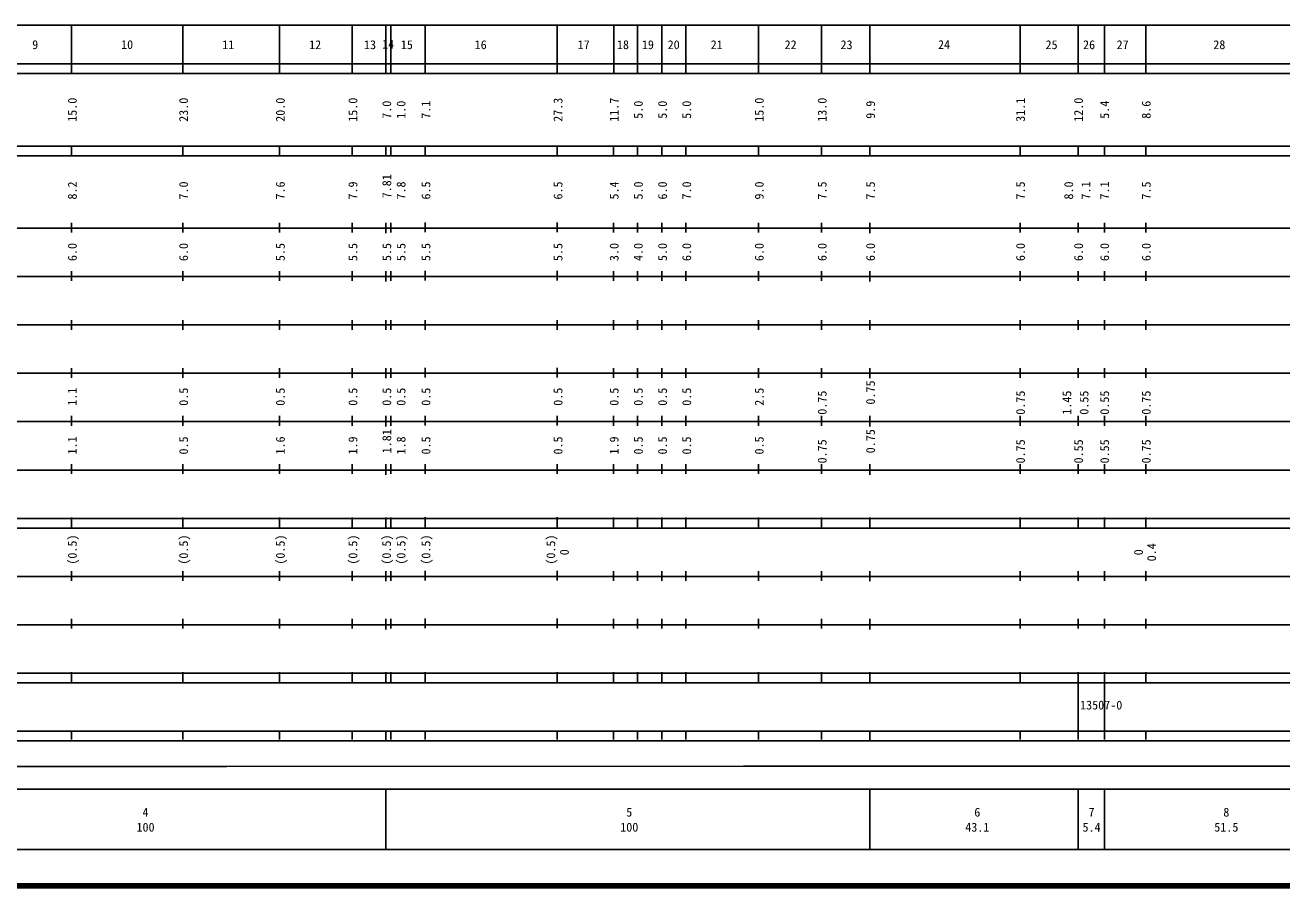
# Model space of a CAD drawing. Units: millimetres on the paper. Extents: x 40 to 680, y 20 to 380.
# Drawn here: x 193.4 to 453.2, y 20 to 198 of the extents above; entities that cross this region are included whole.
import ezdxf
from ezdxf.enums import TextEntityAlignment as Align

# ---------------------------------------------------------------- set-up
doc = ezdxf.new("R2010")
doc.units = ezdxf.units.MM
doc.layers.add('M-TTL', color=2, linetype='Continuous', lineweight=140)
doc.layers.add('M-TTL-BAND', color=7, linetype='Continuous', lineweight=25)
doc.styles.add('ＭＳ ゴシック', font='')
doc.styles.get('ＭＳ ゴシック').set_extended_font_data('MS Gothic')

msp = doc.modelspace()

# ---------------------------------------------------------------- linework, layer by layer
at = {"layer": 'M-TTL'}
msp.add_line((40, 20), (680, 20), dxfattribs=at)
at = {"layer": 'M-TTL-BAND'}
for p, q in [((68, 198), (579, 198)), ((203, 198), (203, 188)), ((226, 198), (226, 188)), ((246, 198), (246, 188)), ((261, 198), (261, 188)), ((268, 198), (268, 188)), ((268, 198), (268, 188)), ((269, 198), (269, 188)), ((276.1, 198), (276.1, 188)), ((303.4, 198), (303.4, 188)), ((315.1, 198), (315.1, 188)), ((320, 198), (320, 188)), ((325, 198), (325, 188)), ((330, 198), (330, 188)), ((345, 198), (345, 188)), ((358, 198), (358, 188)), ((368, 198), (368, 188)), ((368, 198), (368, 188)), ((399.1, 198), (399.1, 188)), ((411.1, 198), (411.1, 188)), ((416.5, 198), (416.5, 188)), ((425.1, 198), (425.1, 188)), ((40, 190), (579, 190)), ((268, 190), (268, 189)), ((40, 188), (579, 188)), ((40, 173), (579, 173)), ((203, 173.079), (203, 171.047)), ((226, 173.079), (226, 171.047)), ((246, 173.079), (246, 171.047)), ((261, 173.079), (261, 171.047)), ((268, 173.067), (268, 171.035)), ((268, 171), (268, 173)), ((269, 173.079), (269, 171.047)), ((276.1, 173.112), (276.1, 171.08)), ((303.4, 173.112), (303.4, 171.08)), ((315, 173.079), (315, 171.047)), ((320, 173.079), (320, 171.047)), ((325, 173.079), (325, 171.047)), ((330, 173.079), (330, 171.047)), ((345, 173.079), (345, 171.047)), ((358, 173.079), (358, 171.047)), ((368, 173.067), (368, 171.035)), ((368, 171), (368, 173)), ((399.1, 173.079), (399.1, 171.047)), ((411.1, 173.079), (411.1, 171.047)), ((416.5, 173.079), (416.5, 171.047)), ((425.1, 173.079), (425.1, 171.047)), ((40, 171), (579, 171)), ((40, 156), (579, 156)), ((203, 157.13), (203, 155.13)), ((226, 157.13), (226, 155.13)), ((246, 157.13), (246, 155.13)), ((261, 157.13), (261, 155.13)), ((268, 157.13), (268, 155.13)), ((268, 155), (268, 157)), ((269, 157.13), (269, 155.13)), ((276.1, 157.164), (276.1, 155.164)), ((303.4, 157.164), (303.4, 155.164)), ((315, 157.13), (315, 155.13)), ((320, 157.13), (320, 155.13)), ((325, 157.13), (325, 155.13)), ((330, 157.13), (330, 155.13)), ((345, 157.13), (345, 155.13)), ((358, 157.13), (358, 155.13)), ((368, 157.13), (368, 155.13)), ((368, 155), (368, 157)), ((399.1, 157.13), (399.1, 155.13)), ((411.1, 157.13), (411.1, 155.13)), ((416.5, 157.13), (416.5, 155.13)), ((425.1, 157.13), (425.1, 155.13)), ((46, 146), (579, 146)), ((203, 147.141), (203, 145.141)), ((226, 147.141), (226, 145.141)), ((246, 147.141), (246, 145.141)), ((261, 147.141), (261, 145.141)), ((268, 147.141), (268, 145.141)), ((268, 145), (268, 147)), ((269, 147.141), (269, 145.141)), ((276.1, 147.175), (276.1, 145.175)), ((303.4, 147.175), (303.4, 145.175)), ((315, 147.141), (315, 145.141)), ((320, 147.141), (320, 145.141)), ((325, 147.141), (325, 145.141)), ((330, 147.141), (330, 145.141)), ((345, 147.141), (345, 145.141)), ((358, 147.141), (358, 145.141)), ((368, 147.141), (368, 145.141)), ((368, 145), (368, 147)), ((399.1, 147.141), (399.1, 145.141)), ((411.1, 147.141), (411.1, 145.141)), ((416.5, 147.141), (416.5, 145.141)), ((425.1, 147.141), (425.1, 145.141)), ((52, 136), (579, 136)), ((203, 136.984), (203, 134.984)), ((226, 136.984), (226, 134.984)), ((246, 136.984), (246, 134.984)), ((261, 136.984), (261, 134.984)), ((268, 135), (268, 137)), ((268, 136.984), (268, 134.984)), ((269, 136.984), (269, 134.984)), ((276.1, 137.018), (276.1, 135.018)), ((303.4, 137.018), (303.4, 135.018)), ((315, 136.984), (315, 134.984)), ((320, 136.984), (320, 134.984)), ((325, 136.984), (325, 134.984)), ((330, 136.984), (330, 134.984)), ((345, 136.984), (345, 134.984)), ((358, 136.984), (358, 134.984)), ((368, 135), (368, 137)), ((368, 136.984), (368, 134.984)), ((399.1, 136.984), (399.1, 134.984)), ((411.1, 136.984), (411.1, 134.984)), ((416.5, 136.984), (416.5, 134.984)), ((425.1, 136.984), (425.1, 134.984)), ((46, 126), (579, 126)), ((203, 127.078), (203, 125.078)), ((226, 127.078), (226, 125.078)), ((246, 127.078), (246, 125.078)), ((261, 127.078), (261, 125.078)), ((268, 127.078), (268, 125.078)), ((268, 125), (268, 127)), ((269, 127.078), (269, 125.078)), ((276.1, 127.112), (276.1, 125.112)), ((303.4, 127.112), (303.4, 125.112)), ((315, 127.078), (315, 125.078)), ((320, 127.078), (320, 125.078)), ((325, 127.078), (325, 125.078)), ((330, 127.078), (330, 125.078)), ((345, 127.078), (345, 125.078)), ((358, 127.078), (358, 125.078)), ((368, 127.078), (368, 125.078)), ((368, 125), (368, 127)), ((399.1, 127.078), (399.1, 125.078)), ((411.1, 127.078), (411.1, 125.078)), ((416.5, 127.078), (416.5, 125.078)), ((425.1, 127.078), (425.1, 125.078)), ((203, 117.169), (203, 115.169)), ((226, 117.169), (226, 115.169)), ((246, 117.169), (246, 115.169)), ((261, 117.169), (261, 115.169)), ((268, 117.169), (268, 115.169)), ((268, 115), (268, 117)), ((269, 117.169), (269, 115.169)), ((276.1, 117.203), (276.1, 115.203)), ((303.4, 117.203), (303.4, 115.203)), ((315, 117.169), (315, 115.169)), ((320, 117.169), (320, 115.169)), ((325, 117.169), (325, 115.169)), ((330, 117.169), (330, 115.169)), ((345, 117.169), (345, 115.169)), ((358, 117.169), (358, 115.169)), ((368, 117.169), (368, 115.169)), ((368, 115), (368, 117)), ((399.1, 117.169), (399.1, 115.169)), ((411.1, 117.169), (411.1, 115.169)), ((416.5, 117.169), (416.5, 115.169)), ((425.1, 117.169), (425.1, 115.169)), ((52, 116), (579, 116)), ((203, 107.178), (203, 105.178)), ((226, 107.178), (226, 105.178)), ((246, 107.178), (246, 105.178)), ((261, 107.178), (261, 105.178)), ((268, 107.178), (268, 105.178)), ((268, 105), (268, 107)), ((269, 107.178), (269, 105.178)), ((276.1, 107.212), (276.1, 105.212)), ((303.4, 107.212), (303.4, 105.212)), ((315, 107.178), (315, 105.178)), ((320, 107.178), (320, 105.178)), ((325, 107.178), (325, 105.178)), ((330, 107.178), (330, 105.178)), ((345, 107.178), (345, 105.178)), ((358, 107.178), (358, 105.178)), ((368, 107.178), (368, 105.178)), ((368, 105), (368, 107)), ((399.1, 107.178), (399.1, 105.178)), ((411.1, 107.178), (411.1, 105.178)), ((416.5, 107.178), (416.5, 105.178)), ((425.1, 107.178), (425.1, 105.178)), ((46, 106), (579, 106)), ((203, 96.188), (203, 94.157)), ((226, 96.188), (226, 94.157)), ((246, 96.188), (246, 94.157)), ((261, 96.188), (261, 94.157)), ((268, 96.188), (268, 94.157)), ((269, 96.188), (269, 94.157)), ((276.1, 96.221), (276.1, 94.191)), ((303.4, 96.221), (303.4, 94.191)), ((315, 96.188), (315, 94.157)), ((320, 96.188), (320, 94.157)), ((325, 96.188), (325, 94.157)), ((330, 96.188), (330, 94.157)), ((345, 96.188), (345, 94.157)), ((358, 96.188), (358, 94.157)), ((368, 96.188), (368, 94.157)), ((399.1, 96.188), (399.1, 94.157)), ((411.1, 96.188), (411.1, 94.157)), ((416.5, 96.188), (416.5, 94.157)), ((425.1, 96.188), (425.1, 94.157)), ((40, 96), (579, 96)), ((40, 94), (579, 94)), ((268, 94), (268, 96)), ((368, 94), (368, 96)), ((49, 84), (579, 84)), ((203, 85.084), (203, 83.084)), ((226, 85.084), (226, 83.084)), ((246, 85.084), (246, 83.084)), ((261, 85.084), (261, 83.084)), ((268, 85.084), (268, 83.084)), ((268, 83), (268, 85)), ((269, 85.084), (269, 83.084)), ((276.1, 85.118), (276.1, 83.118)), ((303.4, 85.118), (303.4, 83.118)), ((315, 85.084), (315, 83.084)), ((320, 85.084), (320, 83.084)), ((325, 85.084), (325, 83.084)), ((330, 85.084), (330, 83.084)), ((345, 85.084), (345, 83.084)), ((358, 85.084), (358, 83.084)), ((368, 85.084), (368, 83.084)), ((368, 83), (368, 85)), ((399.1, 85.084), (399.1, 83.084)), ((411.1, 85.084), (411.1, 83.084)), ((416.5, 85.084), (416.5, 83.084)), ((425.1, 85.084), (425.1, 83.084)), ((40, 74), (579, 74)), ((203, 75.257), (203, 73.257)), ((226, 75.257), (226, 73.257)), ((246, 75.257), (246, 73.257)), ((261, 75.257), (261, 73.257)), ((268, 75.257), (268, 73.257)), ((268, 73), (268, 75)), ((269, 75.257), (269, 73.257)), ((276.1, 75.291), (276.1, 73.291)), ((303.4, 75.291), (303.4, 73.291)), ((315, 75.257), (315, 73.257)), ((320, 75.257), (320, 73.257)), ((325, 75.257), (325, 73.257)), ((330, 75.257), (330, 73.257)), ((345, 75.257), (345, 73.257)), ((358, 75.257), (358, 73.257)), ((368, 75.257), (368, 73.257)), ((368, 73), (368, 75)), ((399.1, 75.257), (399.1, 73.257)), ((411.1, 75.257), (411.1, 73.257)), ((416.5, 75.257), (416.5, 73.257)), ((425.1, 75.257), (425.1, 73.257)), ((40, 64), (579, 64)), ((203, 64.185), (203, 62.155)), ((226, 64.185), (226, 62.155)), ((246, 64.185), (246, 62.155)), ((261, 64.185), (261, 62.155)), ((268, 64.185), (268, 62.155)), ((268, 62), (268, 64)), ((269, 64.185), (269, 62.155)), ((276.1, 64.219), (276.1, 62.189)), ((303.4, 64.219), (303.4, 62.189)), ((315, 64.185), (315, 62.155)), ((320, 64.185), (320, 62.155)), ((325, 64.185), (325, 62.155)), ((330, 64.185), (330, 62.155)), ((345, 64.185), (345, 62.155)), ((358, 64.185), (358, 62.155)), ((368, 64.185), (368, 62.155)), ((368, 62), (368, 64)), ((399.1, 64.185), (399.1, 62.155)), ((411.1, 64.185), (411.1, 62.155)), ((416.5, 64.185), (416.5, 62.155)), ((425.1, 64.185), (425.1, 62.155)), ((40, 62), (579, 62)), ((411.1, 52.164), (411.1, 62.155)), ((416.5, 62.155), (416.502, 52.222)), ((40, 52), (579, 52)), ((203, 52.123), (203, 50.257)), ((226, 52.123), (226, 50.257)), ((246, 52.123), (246, 50.257)), ((261, 52.123), (261, 50.257)), ((268, 52.164), (268, 50.298)), ((268, 50), (268, 52)), ((269, 52.123), (269, 50.257)), ((276.1, 52.157), (276.1, 50.29)), ((303.4, 52.157), (303.4, 50.29)), ((315, 52.164), (315, 50.298)), ((320, 52.164), (320, 50.298)), ((325, 52.164), (325, 50.298)), ((330, 52.164), (330, 50.298)), ((345, 52.164), (345, 50.298)), ((358, 52.164), (358, 50.298)), ((368, 52.164), (368, 50.298)), ((368, 50), (368, 52)), ((399.1, 52.164), (399.1, 50.298)), ((411.1, 52.164), (411.1, 50.298)), ((416.5, 52.164), (416.5, 50.298)), ((425.1, 52.164), (425.1, 50.298)), ((40, 50), (579, 50)), ((154.903, 44.709), (235.12, 44.652)), ((235.12, 44.652), (341.93, 44.742)), ((483.223, 44.742), (341.93, 44.742)), ((40, 40), (579, 40)), ((268, 40), (268, 27.5)), ((368, 40), (368, 27.5)), ((411.1, 40), (411.1, 27.5)), ((416.5, 40), (416.5, 27.5)), ((68, 27.5), (579, 27.5))]:
    msp.add_line(p, q, dxfattribs=at)

# ---------------------------------------------------------------- texts
at = {"layer": 'M-TTL-BAND', "style": 'ＭＳ ゴシック'}
for s, p in [('9', (195.48, 193.961)), ('10', (214.483, 193.976)), ('14', (268.446, 194.07)), ('24', (383.367, 193.978)), ('11', (235.409, 193.947)), ('12', (253.353, 193.947)), ('13', (264.698, 193.947)), ('15', (272.31, 193.947)), ('16', (287.579, 193.947)), ('17', (308.863, 193.947)), ('18', (316.982, 193.947)), ('19', (322.14, 193.947)), ('20', (327.47, 193.947)), ('21', (336.36, 193.947)), ('22', (351.645, 193.947)), ('23', (363.207, 193.947)), ('25', (405.587, 193.947)), ('26', (413.34, 193.947)), ('27', (420.276, 193.947)), ('28', (440.269, 193.947)), ('13507-0', (415.844, 57.393)), ('4', (218.288, 35.238)), ('5', (318.288, 35.238)), ('6', (390.24, 35.238)), ('7', (413.852, 35.238)), ('8', (441.718, 35.238)), ('100', (218.288, 32.131)), ('100', (318.288, 32.131)), ('43.1', (390.24, 32.131)), ('5.4', (413.852, 32.131)), ('51.5', (441.718, 32.131))]:
    msp.add_text(s, height=1.833, dxfattribs=at).set_placement(p, align=Align.MIDDLE_CENTER)
for s, p in [('15.0', (203.156, 180.5)), ('23.0', (226.156, 180.5)), ('20.0', (246.156, 180.5)), ('15.0', (261.156, 180.5)), ('7.0', (268.156, 180.5)), ('1.0', (271.109, 180.5)), ('7.1', (276.257, 180.5)), ('27.3', (303.557, 180.5)), ('11.7', (315.156, 180.5)), ('5.0', (320.156, 180.5)), ('5.0', (325.156, 180.5)), ('5.0', (330.156, 180.5)), ('15.0', (345.156, 180.5)), ('13.0', (358.156, 180.5)), ('9.9', (368.156, 180.5)), ('31.1', (399.156, 180.5)), ('12.0', (411.156, 180.5)), ('5.4', (416.557, 180.5)), ('8.6', (425.156, 180.5)), ('7.81', (268.156, 164.677)), ('8.2', (203.156, 163.802)), ('7.0', (226.156, 163.802)), ('7.6', (246.156, 163.802)), ('7.9', (261.156, 163.802)), ('7.8', (271.109, 163.802)), ('6.5', (276.257, 163.802)), ('6.5', (303.557, 163.802)), ('5.4', (315.156, 163.802)), ('5.0', (320.156, 163.802)), ('6.0', (325.156, 163.802)), ('7.0', (330.156, 163.802)), ('9.0', (345.156, 163.802)), ('7.5', (358.156, 163.802)), ('7.5', (368.156, 163.802)), ('7.5', (399.156, 163.802)), ('8.0', (409.119, 163.802)), ('7.1', (412.693, 163.802)), ('7.1', (416.557, 163.802)), ('7.5', (425.156, 163.802)), ('6.0', (203.156, 151.075)), ('6.0', (226.156, 151.075)), ('5.5', (246.156, 151.075)), ('5.5', (261.156, 151.075)), ('5.5', (268.156, 151.075)), ('5.5', (271.109, 151.075)), ('5.5', (276.257, 151.075)), ('5.5', (303.557, 151.075)), ('3.0', (315.156, 151.075)), ('4.0', (320.156, 151.075)), ('5.0', (325.156, 151.075)), ('6.0', (330.156, 151.075)), ('6.0', (345.156, 151.075)), ('6.0', (358.156, 151.075)), ('6.0', (368.156, 151.075)), ('6.0', (399.156, 151.075)), ('6.0', (411.156, 151.075)), ('6.0', (416.557, 151.075)), ('6.0', (425.156, 151.075)), ('1.1', (203.156, 121.153)), ('0.5', (226.156, 121.153)), ('0.5', (246.156, 121.153)), ('0.5', (261.156, 121.153)), ('0.5', (268.156, 121.153)), ('0.5', (271.109, 121.153)), ('0.5', (276.257, 121.153)), ('0.5', (303.557, 121.153)), ('0.5', (315.156, 121.153)), ('0.5', (320.156, 121.153)), ('0.5', (325.156, 121.153)), ('0.5', (330.156, 121.153)), ('2.5', (345.156, 121.153)), ('0.75', (358.156, 119.928)), ('0.75', (368.156, 122.028)), ('0.75', (399.156, 119.928)), ('1.45', (408.747, 119.928)), ('0.55', (412.298, 119.928)), ('0.55', (416.557, 119.928)), ('0.75', (425.156, 119.928)), ('1.81', (268.156, 111.95)), ('1.1', (203.156, 111.075)), ('0.5', (226.156, 111.075)), ('1.6', (246.156, 111.075)), ('1.9', (261.156, 111.075)), ('1.8', (271.109, 111.075)), ('0.5', (276.257, 111.075)), ('0.5', (303.557, 111.075)), ('1.9', (315.156, 111.075)), ('0.5', (320.156, 111.075)), ('0.5', (325.156, 111.075)), ('0.5', (330.156, 111.075)), ('0.5', (345.156, 111.075)), ('0.75', (358.156, 109.85)), ('0.75', (368.156, 111.95)), ('0.75', (399.156, 109.85)), ('0.55', (411.156, 109.85)), ('0.55', (416.557, 109.85)), ('0.75', (425.156, 109.85)), ('(0.5)', (203.156, 89.541)), ('(0.5)', (226.156, 89.541)), ('(0.5)', (246.156, 89.541)), ('(0.5)', (261.156, 89.541)), ('(0.5)', (268.099, 89.541)), ('(0.5)', (271.109, 89.541)), ('(0.5)', (276.257, 89.541)), ('(0.5)', (302.072, 89.541)), ('0', (304.868, 88.991)), ('0', (423.554, 88.991)), ('0.4', (426.258, 88.991))]:
    msp.add_text(s, height=1.833, rotation=90, dxfattribs=at).set_placement(p, align=Align.MIDDLE_CENTER)

doc.saveas('drawing.dxf')
